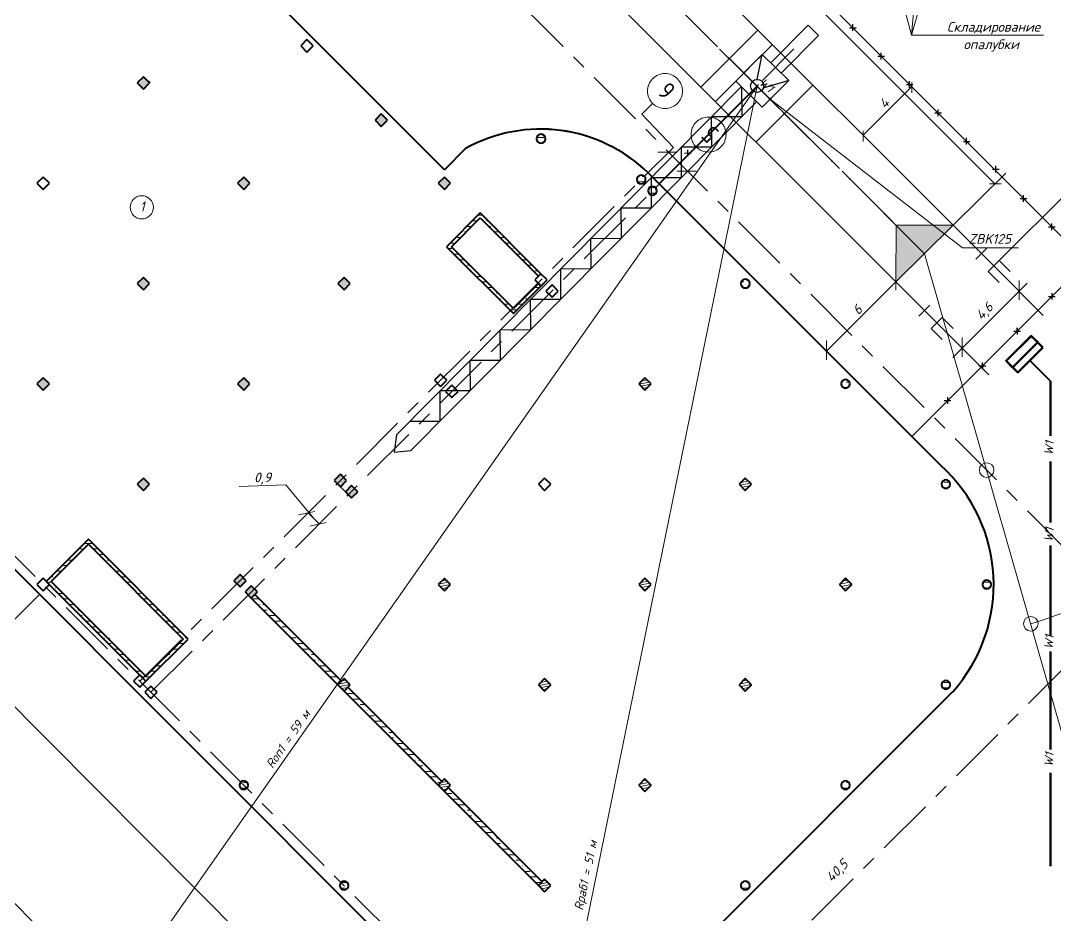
# Model space of a CAD drawing. Header units: millimetres. Extents: x 2279 to 5236, y 896 to 2828.
# Drawn here: x 3724.7 to 3937.4, y 2243.1 to 2427.1 of the extents above; entities that cross this region are included whole.
import ezdxf

# ---------------------------------------------------------------- set-up
doc = ezdxf.new("R2010")
doc.units = ezdxf.units.MM
for name, pattern in [('ACAD_ISO04W100', [30, 24, -3, 0, -3]), ('ADSK_Линия сетки', [21, 12, -3, 3, -3]), ('ADSK_Сверху', [4.5, 3, -1.5])]:
    doc.linetypes.add(name, pattern=pattern)
for name, color, linetype in [('PDF _!!ОСНОВНАЯ', 7, 'Continuous'), ('PDF _!!СЕТИ - ВК', 7, 'Continuous'), ('PDF _!!ТОНКАЯ', 7, 'Continuous'), ('PDF _0', 7, 'Continuous'), ('PDF _Текст', 7, 'Continuous'), ('оси', 240, 'ACAD_ISO04W100')]:
    doc.layers.add(name, color=color, linetype=linetype)
for name, color, linetype, lineweight in [('Импосты витража', 7, 'Continuous', 18), ('Колонны', 7, 'Continuous', 18), ('Лестницы', 7, 'Continuous', 18), ('Несущие колонны', 7, 'Continuous', 18), ('Перекрытия', 7, 'Continuous', 18), ('Стены разрез', 7, 'Continuous', 40)]:
    doc.layers.add(name, color=color, linetype=linetype, lineweight=lineweight)
doc.styles.add('GOST Common_1', font='GOST_Common.ttf', dxfattribs={"width": 0.9, "height": 1000})
doc.styles.add('PDF ISOCPEUR Italic', font='isocpeui.ttf')
pattern_1 = [(180, (3833.3593, 2334.4855), (-2.000961, -1.143406), [2.858516, -0.571703, 0.02415, -0.547553])]
pattern_2 = [(11, (17546.5391, -1228.3447), (-0.09693097, 0.49866661), [])]

# ---------------------------------------------------------------- blocks, each defined once
blk = doc.blocks.new('ADSK_Колонна бетонная_Квадратная - 500x500-299792-Первый этаж 0_000')
at = {"layer": 'Несущие колонны', "lineweight": 40}
for p, q in [((250, 250), (-250, 250)), ((-250, 250), (-250, -250)), ((250, -250), (250, 250)), ((-250, -250), (250, -250))]:
    blk.add_line(p, q, dxfattribs=at)
blk = doc.blocks.new('ADSK_Колонна бетонная_Квадратная - 500x500-328829-Первый этаж 0_000')
at = {"layer": 'Несущие колонны', "lineweight": 40}
for p, q in [((250, 250), (-250, 250)), ((-250, 250), (-250, -250)), ((250, -250), (250, 250)), ((-250, -250), (250, -250))]:
    blk.add_line(p, q, dxfattribs=at)
blk = doc.blocks.new('Прямоугольный импост - 50х100-V38-Первый этаж 0_000')
at = {"layer": 'Импосты витража'}
for p, q in [((-50, 50), (0, 50)), ((-50, -50), (-50, 50)), ((0, 50), (0, -50)), ((0, -50), (-50, -50))]:
    blk.add_line(p, q, dxfattribs=at)
blk = doc.blocks.new('Ось сетки - D10-4847-Первый этаж 0_000')
at = {"layer": 'оси', "lineweight": 18}
for start, end in [(360, 180), (180, 360)]:
    blk.add_arc((0, 0), 5, start, end, dxfattribs=at)

msp = doc.modelspace()

# ---------------------------------------------------------------- hatches: boundary and pattern name
at = {"linetype": 'ByBlock', "lineweight": 20, "ltscale": 10}
h = msp.add_hatch(dxfattribs=at)
h.set_pattern_fill('ANSI31', color=256, scale=0.0024)
h.set_pattern_definition([(45, (17546.539103, -1228.3446884), (-0.0053881536726, 0.0053881536726), [])])
h.paths.add_polyline_path([(3904.63, 2373.38), (3910.53, 2379.21), (3904.71, 2385.03)])
h.paths.add_polyline_path([(3904.71, 2385.03), (3910.53, 2379.21), (3916.42, 2385.03)])
h.paths.add_polyline_path([(3792.07, 2509.38), (3786.22, 2503.52), (3792.07, 2497.67)])
h.paths.add_polyline_path([(3861.85, 2413.71), (3858.98, 2416.59), (3853.36, 2410.97), (3856.24, 2408.1)], flags=9)
at = {"linetype": 'ByBlock', "lineweight": 15, "ltscale": 10}
h = msp.add_hatch(dxfattribs=at)
h.set_pattern_fill('NET', color=256, scale=0.8)
h.set_pattern_definition([(0, (17546.539, -1228.3447), (0, 2.54), []), (90, (17546.539, -1228.3447), (-2.54, 2e-16), [])])
h.paths.add_polyline_path([(3947.57, 2452.15, -0.174775), (3960.82, 2445.92), (3963.69, 2443.03), (3965.41, 2441.31, -0.026163), (3968.8, 2437.9, -0.126575), (3979, 2418.95, -0.06163), (3986.63, 2401.07), (3992.3, 2401.07, 0.034268), (3992.85, 2408.6, 0.199067), (3976.49, 2448.08), (3924.25, 2500.28), (3912.82, 2488.85)])
at = {"linetype": 'ByBlock', "lineweight": 20, "ltscale": 10}
h = msp.add_hatch(dxfattribs=at)
h.set_pattern_fill('ANSI35', color=256, scale=0.2, angle=320)
h.set_pattern_definition([(5, (17546.5391, -1228.3447), (-0.11068779, 1.26516727), []), (5, (17547.227, -1228.9219), (-0.11068779, 1.26516727), [1.5875, -0.3175, 0, -0.3175])])
h.paths.add_polyline_path([(3688.05, 2436.19), (3686.77, 2434.91), (3688.05, 2433.64), (3689.32, 2434.91)])
h.paths.add_polyline_path([(3688.05, 2394.93), (3686.77, 2393.66), (3688.05, 2392.39), (3689.32, 2393.66)])
h.paths.add_polyline_path([(3646.79, 2392.39), (3647.43, 2393.02), (3646.16, 2394.3), (3645.52, 2393.66)])
h.paths.add_polyline_path([(3647.43, 2393.02), (3648.07, 2393.66), (3646.79, 2394.93), (3646.16, 2394.3)])
h.paths.add_polyline_path([(3626.17, 2414.29), (3626.8, 2414.92), (3626.17, 2415.56), (3624.89, 2414.29), (3626.17, 2413.01), (3626.8, 2413.65)])
h.paths.add_polyline_path([(3626.8, 2413.65), (3627.44, 2414.29), (3626.8, 2414.92), (3626.17, 2414.29)])
h.paths.add_polyline_path([(3667.42, 2374.31), (3666.78, 2373.67), (3668.06, 2372.4), (3668.69, 2373.03)])
h.paths.add_polyline_path([(3667.42, 2371.76), (3668.06, 2372.4), (3666.78, 2373.67), (3666.15, 2373.03)])
h.paths.add_polyline_path([(3707.4, 2373.03), (3708.67, 2371.76), (3709.95, 2373.03), (3708.67, 2374.31)])
h.paths.add_polyline_path([(3688.68, 2351.77), (3689.32, 2352.41), (3688.05, 2353.68), (3687.41, 2353.04)])
h.paths.add_polyline_path([(3687.41, 2353.04), (3686.77, 2352.41), (3688.05, 2351.13), (3688.68, 2351.77)])
h.paths.add_polyline_path([(3700.4, 2340.06), (3699.76, 2339.42), (3701.03, 2338.15), (3701.67, 2338.78)])
h.paths.add_polyline_path([(3701.03, 2340.69), (3700.4, 2340.06), (3701.67, 2338.78), (3702.31, 2339.42)])
h.paths.add_polyline_path([(3728.03, 2352.41), (3729.3, 2351.13), (3730.57, 2352.41), (3729.3, 2353.68)])
h.paths.add_polyline_path([(3749.93, 2371.76), (3751.2, 2373.03), (3749.93, 2374.31), (3748.65, 2373.03)])
h.paths.add_polyline_path([(3749.93, 2333.05), (3748.65, 2331.78), (3749.93, 2330.51), (3751.2, 2331.78)])
h.paths.add_polyline_path([(3770.55, 2351.13), (3771.83, 2352.41), (3770.55, 2353.68), (3769.28, 2352.41)])
h.paths.add_polyline_path([(3715.68, 2324.78), (3715.04, 2324.14), (3716.31, 2322.87), (3716.95, 2323.5)])
h.paths.add_polyline_path([(3716.31, 2325.41), (3715.68, 2324.78), (3716.95, 2323.5), (3717.59, 2324.14)])
h.paths.add_polyline_path([(3770.43, 2312.55), (3769.79, 2313.19), (3768.52, 2311.92), (3769.15, 2311.28)])
h.paths.add_polyline_path([(3769.15, 2311.28), (3769.79, 2310.65), (3771.06, 2311.92), (3770.43, 2312.55)])
h.paths.add_polyline_path([(3772.72, 2310.26), (3772.08, 2310.9), (3770.81, 2309.63), (3771.45, 2308.99)])
h.paths.add_polyline_path([(3772.85, 2309.12), (3773.35, 2309.63), (3772.72, 2310.26), (3771.45, 2308.99), (3772.08, 2308.35)])
h.paths.add_polyline_path([(3791.05, 2333.18), (3790.42, 2333.82), (3789.14, 2332.54), (3789.78, 2331.91)])
h.paths.add_polyline_path([(3791.69, 2332.54), (3791.05, 2333.18), (3789.78, 2331.91), (3790.42, 2331.27)])
h.paths.add_polyline_path([(3792.07, 2329.62), (3792.71, 2328.98), (3793.98, 2330.25), (3793.34, 2330.89)])
h.paths.add_polyline_path([(3791.44, 2330.25), (3792.07, 2329.62), (3793.34, 2330.89), (3792.71, 2331.53)])
h.paths.add_polyline_path([(3791.18, 2371.76), (3792.45, 2373.03), (3791.18, 2374.31), (3789.91, 2373.03)])
h.paths.add_polyline_path([(3770.55, 2392.39), (3771.83, 2393.66), (3770.55, 2394.93), (3769.28, 2393.66)])
h.paths.add_polyline_path([(3749.93, 2413.01), (3751.2, 2414.29), (3749.93, 2415.56), (3748.65, 2414.29)])
h.paths.add_polyline_path([(3798.82, 2405.37), (3800.09, 2406.65), (3798.82, 2407.92), (3797.55, 2406.65)])
h.paths.add_polyline_path([(3811.81, 2392.39), (3813.08, 2393.66), (3811.81, 2394.93), (3810.53, 2393.66)])
at = {"linetype": 'ByBlock', "lineweight": 15, "ltscale": 10}
h = msp.add_hatch(dxfattribs=at)
h.set_pattern_fill('ANSI31', color=256, scale=0.16, angle=326)
h.set_pattern_definition(pattern_2)
h.paths.add_polyline_path([(3874.96, 2290.53), (3873.69, 2291.8), (3872.41, 2290.53), (3873.69, 2289.25)])
h.paths.add_polyline_path([(3894.31, 2312.43), (3893.04, 2311.15), (3894.31, 2309.88), (3895.59, 2311.15)])
h.paths.add_polyline_path([(3853.06, 2312.43), (3851.79, 2311.15), (3853.06, 2309.88), (3854.33, 2311.15)])
h.paths.add_polyline_path([(3853.06, 2353.68), (3851.79, 2352.41), (3853.06, 2351.13), (3854.33, 2352.41)])
h.paths.add_polyline_path([(3874.96, 2331.78), (3873.69, 2333.05), (3872.41, 2331.78), (3873.69, 2330.51)])
h = msp.add_hatch(dxfattribs=at)
h.set_pattern_fill('ANSI31', color=256, scale=0.16, angle=326)
h.set_pattern_definition(pattern_2)
h.paths.add_polyline_path([(3813.08, 2311.15), (3811.81, 2312.43), (3810.53, 2311.15), (3811.81, 2309.88)])
h.paths.add_polyline_path([(3832.43, 2291.8), (3831.16, 2290.53), (3832.43, 2289.25), (3833.71, 2290.53)])
h.paths.add_polyline_path([(3853.06, 2271.17), (3851.79, 2269.9), (3853.06, 2268.63), (3854.33, 2269.9)])
h.paths.add_polyline_path([(3811.81, 2271.17), (3810.53, 2269.9), (3811.81, 2268.63), (3812.57, 2269.39), (3813.08, 2269.9)])
h.paths.add_polyline_path([(3833.71, 2249.27), (3832.43, 2250.55), (3831.16, 2249.27), (3832.43, 2248)])
h.paths.add_polyline_path([(3792.45, 2290.53), (3791.18, 2291.8), (3789.91, 2290.53), (3791.18, 2289.25), (3791.94, 2290.02)])
at = {"layer": 'Колонны', "lineweight": 9}
h = msp.add_hatch(dxfattribs=at)
h.set_pattern_fill('FP_1', color=256, scale=0.003601, angle=135, style=0, pattern_type=2)
h.set_pattern_definition(pattern_1)
h.paths.add_polyline_path([(3832.31, 2403.46), (3832.15, 2403.59), (3831.97, 2403.68), (3831.77, 2403.72), (3831.57, 2403.72), (3831.37, 2403.68), (3831.19, 2403.59), (3831.03, 2403.46), (3830.91, 2403.31), (3830.82, 2403.13), (3830.77, 2402.93), (3830.77, 2402.73), (3830.82, 2402.53), (3830.91, 2402.35), (3831.03, 2402.19), (3831.19, 2402.07), (3831.37, 2401.98), (3831.57, 2401.93), (3831.77, 2401.93), (3831.97, 2401.98), (3832.15, 2402.07), (3832.31, 2402.19), (3832.43, 2402.35), (3832.52, 2402.53), (3832.56, 2402.73), (3832.56, 2402.93), (3832.52, 2403.13), (3832.43, 2403.31)])
h = msp.add_hatch(dxfattribs=at)
h.set_pattern_fill('FP_1', color=256, scale=0.003601, angle=135, style=0, pattern_type=2)
h.set_pattern_definition(pattern_1)
h.paths.add_polyline_path([(3852.93, 2395.06), (3852.78, 2395.19), (3852.59, 2395.27), (3852.4, 2395.32), (3852.2, 2395.32), (3852, 2395.27), (3851.82, 2395.19), (3851.66, 2395.06), (3851.53, 2394.9), (3851.45, 2394.72), (3851.4, 2394.53), (3851.4, 2394.32), (3851.45, 2394.13), (3851.53, 2393.95), (3851.66, 2393.79), (3851.82, 2393.66), (3852, 2393.57), (3852.2, 2393.53), (3852.4, 2393.53), (3852.59, 2393.57), (3852.78, 2393.66), (3852.93, 2393.79), (3853.06, 2393.95), (3853.15, 2394.13), (3853.19, 2394.32), (3853.19, 2394.53), (3853.15, 2394.72), (3853.06, 2394.9)])
h = msp.add_hatch(dxfattribs=at)
h.set_pattern_fill('FP_1', color=256, scale=0.003601, angle=135, style=0, pattern_type=2)
h.set_pattern_definition(pattern_1)
h.paths.add_polyline_path([(3855.22, 2392.77), (3855.07, 2392.9), (3854.89, 2392.98), (3854.69, 2393.03), (3854.49, 2393.03), (3854.29, 2392.98), (3854.11, 2392.9), (3853.95, 2392.77), (3853.83, 2392.61), (3853.74, 2392.43), (3853.69, 2392.23), (3853.69, 2392.03), (3853.74, 2391.84), (3853.83, 2391.65), (3853.95, 2391.5), (3854.11, 2391.37), (3854.29, 2391.28), (3854.49, 2391.24), (3854.69, 2391.24), (3854.89, 2391.28), (3855.07, 2391.37), (3855.22, 2391.5), (3855.35, 2391.65), (3855.44, 2391.84), (3855.48, 2392.03), (3855.48, 2392.23), (3855.44, 2392.43), (3855.35, 2392.61)])
h = msp.add_hatch(dxfattribs=at)
h.set_pattern_fill('FP_1', color=256, scale=0.003601, angle=135, style=0, pattern_type=2)
h.set_pattern_definition(pattern_1)
h.paths.add_polyline_path([(3874.32, 2373.67), (3874.17, 2373.8), (3873.98, 2373.88), (3873.79, 2373.93), (3873.59, 2373.93), (3873.39, 2373.88), (3873.21, 2373.8), (3873.05, 2373.67), (3872.92, 2373.51), (3872.84, 2373.33), (3872.79, 2373.13), (3872.79, 2372.93), (3872.84, 2372.74), (3872.92, 2372.56), (3873.05, 2372.4), (3873.21, 2372.27), (3873.39, 2372.18), (3873.59, 2372.14), (3873.79, 2372.14), (3873.98, 2372.18), (3874.17, 2372.27), (3874.32, 2372.4), (3874.45, 2372.56), (3874.54, 2372.74), (3874.58, 2372.93), (3874.58, 2373.13), (3874.54, 2373.33), (3874.45, 2373.51)])
h = msp.add_hatch(dxfattribs=at)
h.set_pattern_fill('FP_1', color=256, scale=0.003601, angle=135, style=0, pattern_type=2)
h.set_pattern_definition(pattern_1)
h.paths.add_polyline_path([(3894.95, 2353.04), (3894.79, 2353.17), (3894.61, 2353.26), (3894.41, 2353.3), (3894.21, 2353.3), (3894.02, 2353.26), (3893.83, 2353.17), (3893.68, 2353.04), (3893.55, 2352.89), (3893.46, 2352.7), (3893.42, 2352.51), (3893.42, 2352.31), (3893.46, 2352.11), (3893.55, 2351.93), (3893.68, 2351.77), (3893.83, 2351.65), (3894.02, 2351.56), (3894.23, 2351.51), (3894.41, 2351.51), (3894.61, 2351.56), (3894.79, 2351.65), (3894.95, 2351.77), (3895.08, 2351.93), (3895.16, 2352.11), (3895.21, 2352.31), (3895.21, 2352.51), (3895.16, 2352.7), (3895.08, 2352.89)])
h = msp.add_hatch(dxfattribs=at)
h.set_pattern_fill('FP_1', color=256, scale=0.003601, angle=135, style=0, pattern_type=2)
h.set_pattern_definition(pattern_1)
h.paths.add_polyline_path([(3915.58, 2332.42), (3915.42, 2332.54), (3915.24, 2332.63), (3915.04, 2332.68), (3914.84, 2332.68), (3914.64, 2332.63), (3914.46, 2332.54), (3914.3, 2332.42), (3914.18, 2332.26), (3914.09, 2332.08), (3914.05, 2331.88), (3914.05, 2331.68), (3914.09, 2331.48), (3914.18, 2331.3), (3914.3, 2331.14), (3914.46, 2331.02), (3914.64, 2330.93), (3914.84, 2330.89), (3915.04, 2330.89), (3915.24, 2330.93), (3915.42, 2331.02), (3915.58, 2331.14), (3915.7, 2331.3), (3915.79, 2331.48), (3915.83, 2331.68), (3915.83, 2331.88), (3915.79, 2332.08), (3915.7, 2332.26)])
h = msp.add_hatch(dxfattribs=at)
h.set_pattern_fill('FP_1', color=256, scale=0.003601, angle=135, style=0, pattern_type=2)
h.set_pattern_definition(pattern_1)
h.paths.add_polyline_path([(3923.98, 2311.79), (3923.82, 2311.92), (3923.64, 2312), (3923.44, 2312.05), (3923.24, 2312.05), (3923.05, 2312), (3922.86, 2311.92), (3922.71, 2311.79), (3922.58, 2311.63), (3922.49, 2311.45), (3922.45, 2311.26), (3922.45, 2311.05), (3922.49, 2310.86), (3922.58, 2310.68), (3922.71, 2310.52), (3922.86, 2310.39), (3923.05, 2310.3), (3923.24, 2310.26), (3923.44, 2310.26), (3923.64, 2310.3), (3923.82, 2310.39), (3923.98, 2310.52), (3924.11, 2310.68), (3924.19, 2310.86), (3924.24, 2311.05), (3924.24, 2311.26), (3924.19, 2311.45), (3924.11, 2311.63)])
h = msp.add_hatch(dxfattribs=at)
h.set_pattern_fill('FP_1', color=256, scale=0.003601, angle=135, style=0, pattern_type=2)
h.set_pattern_definition(pattern_1)
h.paths.add_polyline_path([(3915.58, 2291.16), (3915.42, 2291.29), (3915.24, 2291.38), (3915.04, 2291.42), (3914.84, 2291.42), (3914.64, 2291.38), (3914.46, 2291.29), (3914.3, 2291.16), (3914.18, 2291.01), (3914.09, 2290.83), (3914.05, 2290.63), (3914.05, 2290.43), (3914.09, 2290.23), (3914.18, 2290.05), (3914.3, 2289.89), (3914.46, 2289.77), (3914.64, 2289.68), (3914.84, 2289.63), (3915.04, 2289.63), (3915.24, 2289.68), (3915.42, 2289.77), (3915.58, 2289.89), (3915.7, 2290.05), (3915.79, 2290.23), (3915.83, 2290.43), (3915.83, 2290.63), (3915.78, 2290.84), (3915.7, 2291.01)])
h = msp.add_hatch(dxfattribs=at)
h.set_pattern_fill('FP_1', color=256, scale=0.003601, angle=135, style=0, pattern_type=2)
h.set_pattern_definition(pattern_1)
h.paths.add_polyline_path([(3771.19, 2270.54), (3771.03, 2270.66), (3770.85, 2270.75), (3770.65, 2270.8), (3770.45, 2270.8), (3770.26, 2270.75), (3770.07, 2270.66), (3769.92, 2270.54), (3769.79, 2270.38), (3769.7, 2270.2), (3769.66, 2270), (3769.66, 2269.8), (3769.7, 2269.6), (3769.79, 2269.42), (3769.92, 2269.26), (3770.07, 2269.14), (3770.26, 2269.05), (3770.45, 2269.01), (3770.65, 2269.01), (3770.85, 2269.05), (3771.03, 2269.14), (3771.19, 2269.26), (3771.32, 2269.42), (3771.4, 2269.6), (3771.45, 2269.8), (3771.45, 2270), (3771.4, 2270.2), (3771.32, 2270.38)])
h = msp.add_hatch(dxfattribs=at)
h.set_pattern_fill('FP_1', color=256, scale=0.003601, angle=135, style=0, pattern_type=2)
h.set_pattern_definition(pattern_1)
h.paths.add_polyline_path([(3894.95, 2270.54), (3894.79, 2270.66), (3894.61, 2270.75), (3894.41, 2270.8), (3894.21, 2270.8), (3894.02, 2270.75), (3893.83, 2270.66), (3893.68, 2270.54), (3893.55, 2270.38), (3893.46, 2270.2), (3893.42, 2270), (3893.42, 2269.8), (3893.46, 2269.6), (3893.55, 2269.42), (3893.68, 2269.26), (3893.83, 2269.14), (3894.02, 2269.05), (3894.21, 2269.01), (3894.41, 2269.01), (3894.61, 2269.05), (3894.79, 2269.14), (3894.95, 2269.26), (3895.08, 2269.42), (3895.16, 2269.6), (3895.21, 2269.8), (3895.21, 2270), (3895.16, 2270.21), (3895.08, 2270.38)])
h = msp.add_hatch(dxfattribs=at)
h.set_pattern_fill('FP_1', color=256, scale=0.003601, angle=135, style=0, pattern_type=2)
h.set_pattern_definition(pattern_1)
h.paths.add_polyline_path([(3791.82, 2249.91), (3791.66, 2250.04), (3791.48, 2250.12), (3791.28, 2250.17), (3791.08, 2250.17), (3790.88, 2250.12), (3790.7, 2250.04), (3790.54, 2249.91), (3790.42, 2249.75), (3790.33, 2249.57), (3790.29, 2249.38), (3790.29, 2249.17), (3790.33, 2248.98), (3790.42, 2248.8), (3790.54, 2248.64), (3790.7, 2248.51), (3790.88, 2248.42), (3791.09, 2248.38), (3791.28, 2248.38), (3791.48, 2248.42), (3791.66, 2248.51), (3791.82, 2248.64), (3791.94, 2248.8), (3792.03, 2248.98), (3792.08, 2249.17), (3792.08, 2249.38), (3792.03, 2249.57), (3791.94, 2249.75)])
h = msp.add_hatch(dxfattribs=at)
h.set_pattern_fill('FP_1', color=256, scale=0.003601, angle=135, style=0, pattern_type=2)
h.set_pattern_definition(pattern_1)
h.paths.add_polyline_path([(3874.32, 2249.91), (3874.17, 2250.04), (3873.98, 2250.12), (3873.79, 2250.17), (3873.59, 2250.17), (3873.39, 2250.12), (3873.21, 2250.04), (3873.05, 2249.91), (3872.92, 2249.75), (3872.84, 2249.57), (3872.79, 2249.38), (3872.79, 2249.17), (3872.84, 2248.98), (3872.92, 2248.8), (3873.05, 2248.64), (3873.21, 2248.51), (3873.39, 2248.42), (3873.59, 2248.38), (3873.79, 2248.38), (3873.98, 2248.42), (3874.17, 2248.51), (3874.32, 2248.64), (3874.45, 2248.8), (3874.54, 2248.98), (3874.58, 2249.17), (3874.58, 2249.38), (3874.53, 2249.59), (3874.45, 2249.75)])
at = {"layer": 'Стены разрез', "lineweight": 9}
h = msp.add_hatch(dxfattribs=at)
h.set_pattern_fill('FP_1', color=256, scale=0.003601, angle=135, style=0, pattern_type=2)
h.set_pattern_definition(pattern_1)
h.paths.add_polyline_path([(3819.19, 2387.55), (3818.68, 2387.04), (3831.16, 2374.56), (3831.67, 2375.07), (3822.4, 2384.34)])
h = msp.add_hatch(dxfattribs=at)
h.set_pattern_fill('FP_1', color=256, scale=0.003601, angle=135, style=0, pattern_type=2)
h.set_pattern_definition(pattern_1)
h.paths.add_polyline_path([(3818.68, 2387.04), (3812.77, 2381.13), (3813.28, 2380.62), (3819.19, 2386.53)])
h = msp.add_hatch(dxfattribs=at)
h.set_pattern_fill('FP_1', color=256, scale=0.003601, angle=135, style=0, pattern_type=2)
h.set_pattern_definition(pattern_1)
h.paths.add_polyline_path([(3813.28, 2380.62), (3812.77, 2381.13), (3812.27, 2380.62), (3825.51, 2367.38), (3826.02, 2367.89), (3815.98, 2377.92)])
h = msp.add_hatch(dxfattribs=at)
h.set_pattern_fill('FP_1', color=256, scale=0.003601, angle=135, style=0, pattern_type=2)
h.set_pattern_definition(pattern_1)
h.paths.add_polyline_path([(3831.67, 2372.52), (3831.16, 2373.03), (3825.51, 2367.38), (3826.02, 2366.87), (3830.76, 2371.61)])
h = msp.add_hatch(dxfattribs=at)
h.set_pattern_fill('FP_1', color=256, scale=0.003601, angle=135, style=0, pattern_type=2)
h.set_pattern_definition(pattern_1)
h.paths.add_polyline_path([(3738.6, 2320.45), (3730.45, 2312.3), (3730.96, 2311.79), (3739.1, 2319.94)])
h = msp.add_hatch(dxfattribs=at)
h.set_pattern_fill('FP_1', color=256, scale=0.003601, angle=135, style=0, pattern_type=2)
h.set_pattern_definition(pattern_1)
h.paths.add_polyline_path([(3739.1, 2319.94), (3738.6, 2319.43), (3758.08, 2299.95), (3758.59, 2300.46), (3741.08, 2317.97)])
h = msp.add_hatch(dxfattribs=at)
h.set_pattern_fill('FP_1', color=256, scale=0.003601, angle=135, style=0, pattern_type=2)
h.set_pattern_definition(pattern_1)
h.paths.add_polyline_path([(3730.96, 2311.79), (3730.45, 2312.3), (3729.94, 2311.79), (3750.44, 2291.29), (3750.95, 2291.8), (3732.93, 2309.82)])
h = msp.add_hatch(dxfattribs=at)
h.set_pattern_fill('FP_1', color=256, scale=0.003601, angle=135, style=0, pattern_type=2)
h.set_pattern_definition(pattern_1)
h.paths.add_polyline_path([(3772.85, 2309.12), (3772.08, 2308.35), (3789.91, 2290.53), (3790.67, 2291.29)])
h = msp.add_hatch(dxfattribs=at)
h.set_pattern_fill('FP_1', color=256, scale=0.003601, angle=135, style=0, pattern_type=2)
h.set_pattern_definition(pattern_1)
h.paths.add_polyline_path([(3758.59, 2300.46), (3750.44, 2292.31), (3750.95, 2291.8), (3759.09, 2299.95)])
h = msp.add_hatch(dxfattribs=at)
h.set_pattern_fill('FP_1', color=256, scale=0.003601, angle=135, style=0, pattern_type=2)
h.set_pattern_definition(pattern_1)
h.paths.add_polyline_path([(3791.94, 2290.02), (3791.18, 2289.25), (3810.53, 2269.9), (3811.3, 2270.67)])
h = msp.add_hatch(dxfattribs=at)
h.set_pattern_fill('FP_1', color=256, scale=0.003601, angle=135, style=0, pattern_type=2)
h.set_pattern_definition(pattern_1)
h.paths.add_polyline_path([(3812.57, 2269.39), (3811.81, 2268.63), (3831.16, 2249.27), (3831.92, 2250.04), (3827.29, 2254.67)])

# ---------------------------------------------------------------- linework, layer by layer
at = {"linetype": 'ByBlock', "lineweight": 15, "ltscale": 10}
for p, q in [((3784.65, 2536.79), (3943.87, 2377.56)), ((3800.63, 2517.94), (3925.03, 2393.54)), ((3876.1, 2413.64), (3743.81, 2225.19)), ((3876.1, 2413.64), (3832.43, 2199.07)), ((3897.92, 2403.53), (3907.91, 2413.53)), ((3907.91, 2414.45), (3907.91, 2412.25)), ((3897.92, 2404.45), (3897.92, 2402.25)), ((3916.35, 2385.1), (3897.92, 2403.53)), ((3859.69, 2400.07), (3855.71, 2400.07)), ((3863.62, 2396.15), (3859.63, 2396.15)), ((3916.42, 2385.03), (3927.24, 2395.75)), ((3923.94, 2393.54), (3926.3, 2393.54)), ((3925.92, 2377.79), (3940.33, 2392.2)), ((3943.87, 2377.56), (3907.92, 2341.6)), ((3924.79, 2376.66), (3934.95, 2366.5)), ((3904.63, 2371.7), (3904.63, 2375.68)), ((3904.63, 2373.38), (3890.39, 2359.13)), ((3916.38, 2357.84), (3931.64, 2373.1)), ((3930, 2369.7), (3930, 2373.68)), ((3913.07, 2364.94), (3923.74, 2354.28)), ((3918.28, 2357.99), (3918.28, 2361.97)), ((3890.39, 2357.38), (3890.39, 2361.36)), ((3625.85, 2343.15), (3750.19, 2218.81)), ((3779.19, 2331.63), (3769.64, 2331.29)), ((3784.96, 2324.73), (3779.19, 2331.63)), ((3789.78, 2331.91), (3792.07, 2329.62)), ((3781.84, 2325.46), (3785.2, 2326.18)), ((3786.08, 2323.62), (3783.79, 2325.91)), ((3784.14, 2323.17), (3787.49, 2323.89)), ((3894.31, 2312.43), (3893.04, 2311.15)), ((3893.04, 2311.15), (3894.31, 2309.88)), ((3895.59, 2311.15), (3894.31, 2312.43)), ((3894.31, 2309.88), (3895.59, 2311.15)), ((3728.54, 2309.12), (3694.21, 2274.79)), ((3832.43, 2291.8), (3831.16, 2290.53)), ((3833.71, 2290.53), (3832.43, 2291.8)), ((3873.69, 2291.8), (3872.41, 2290.53)), ((3874.96, 2290.53), (3873.69, 2291.8)), ((3831.16, 2290.53), (3832.43, 2289.25)), ((3832.43, 2289.25), (3833.71, 2290.53)), ((3872.41, 2290.53), (3873.69, 2289.25)), ((3873.69, 2289.25), (3874.96, 2290.53)), ((3853.06, 2271.17), (3851.79, 2269.9)), ((3854.33, 2269.9), (3853.06, 2271.17)), ((3851.79, 2269.9), (3853.06, 2268.63)), ((3853.06, 2268.63), (3854.33, 2269.9))]:
    msp.add_line(p, q, dxfattribs=at)
at = {"linetype": 'ByBlock', "lineweight": 20, "ltscale": 10}
for p, q in [((3916.35, 2385.1), (3792.14, 2509.31)), ((3904.63, 2373.38), (3780.42, 2497.59)), ((3876.3, 2425.16), (3864.58, 2413.44)), ((3873.4, 2416.34), (3879.26, 2422.19)), ((3876.1, 2413.64), (3870.44, 2419.3)), ((3867.54, 2410.47), (3873.4, 2416.33)), ((3887.61, 2413.84), (3875.89, 2402.12)), ((3876.1, 2413.64), (3886.85, 2402.9)), ((3876.1, 2413.64), (3881.76, 2407.99)), ((3904.71, 2385.03), (3904.63, 2373.38)), ((3904.63, 2373.38), (3916.42, 2385.03)), ((3916.42, 2385.03), (3904.71, 2385.03)), ((3916.35, 2385.1), (3924.79, 2376.66)), ((3910.57, 2379.18), (3969.79, 2172.16)), ((3922.26, 2379.21), (3921.13, 2378.08)), ((3922.26, 2379.21), (3923.39, 2380.34)), ((3924.79, 2376.66), (3923.66, 2375.53)), ((3924.79, 2376.66), (3925.92, 2377.79)), ((3925.92, 2377.79), (3928.18, 2375.53)), ((3923.66, 2375.53), (3925.92, 2373.27)), ((3904.63, 2373.38), (3913.07, 2364.94)), ((3771.05, 2238.1), (3640.22, 2369.7)), ((3910.53, 2367.48), (3911.66, 2368.61)), ((3910.53, 2367.48), (3909.4, 2366.35)), ((3913.07, 2364.94), (3914.2, 2366.08)), ((3914.2, 2366.08), (3916.47, 2363.81)), ((3913.07, 2364.94), (3911.94, 2363.81)), ((3911.94, 2363.81), (3914.2, 2361.55))]:
    msp.add_line(p, q, dxfattribs=at)
at = {"linetype": 'ACAD_ISO04W100', "lineweight": 25}
for p, q in [((3910.57, 2379.18), (3786.22, 2503.52)), ((3876.1, 2413.64), (3910.57, 2379.18))]:
    msp.add_line(p, q, dxfattribs=at)
at = {"linetype": 'ByBlock', "lineweight": 40, "ltscale": 10}
for p, q in [((3811.81, 2396.46), (3773.02, 2435.24)), ((3855.99, 2393.53), (3876.1, 2413.64)), ((3816.16, 2400.81), (3811.81, 2396.46)), ((3853.7, 2395.83), (3913.81, 2335.71)), ((3791.18, 2371.76), (3792.45, 2373.03)), ((3936.46, 2352.98), (3932.2, 2357.24)), ((3811.04, 2354.44), (3809.77, 2353.17)), ((3687.72, 2349.94), (3832.43, 2205.22)), ((3832.43, 2205.22), (3916.34, 2289.13))]:
    msp.add_line(p, q, dxfattribs=at)
at = {"linetype": 'ByBlock', "lineweight": 15, "ltscale": 10}
for centre in [(3923.33, 2334.68), (3932.39, 2303.09)]:
    msp.add_circle(centre, 1.5, dxfattribs=at)
msp.add_arc((3910.57, 2379.18), 79.15, 286.0024, 30.1627, dxfattribs=at)
at = {"linetype": 'ByBlock', "lineweight": 40, "ltscale": 10}
for centre, radius, start, end in [((3831.56, 2372.95), 31.84, 45.9396, 118.9264), ((3891.78, 2311.15), 32.99, 318.107, 48.107)]:
    msp.add_arc(centre, radius, start, end, dxfattribs=at)
at = {"layer": 'PDF _!!ОСНОВНАЯ', "lineweight": 50}
for points in [[(3934.87, 2359.91), (3932.46, 2362.28), (3927.31, 2357.17), (3929.72, 2354.76)], [(3932.5, 2362.25), (3933.82, 2360.96), (3928.67, 2355.81), (3927.35, 2357.13)]]:
    msp.add_lwpolyline(points, close=True, dxfattribs=at)
for points in [[(3936.46, 2341.73), (3936.46, 2352.98)], [(3936.46, 2323.92), (3936.46, 2336.46)], [(3936.46, 2300.59), (3936.46, 2319.15)], [(3936.46, 2277.24), (3936.46, 2297.4)], [(3936.46, 2253.26), (3936.46, 2272.47)]]:
    msp.add_lwpolyline(points, dxfattribs=at)
at = {"layer": 'PDF _!!СЕТИ - ВК', "lineweight": 20}
for points in [[(3918.95, 2462.84), (3907.88, 2424.1), (3910.52, 2454.44)], [(3902.12, 2446.04), (3907.88, 2424.1), (3935.01, 2424.15)]]:
    msp.add_lwpolyline(points, dxfattribs=at)
at = {"layer": 'PDF _!!ТОНКАЯ', "lineweight": 25}
for points in [[(3888.77, 2424.07), (3886.64, 2426.2)], [(3895.1, 2425.64), (3896.46, 2425.67)], [(3895.11, 2425.65), (3896.46, 2425.65)], [(3895.11, 2425.65), (3896.46, 2425.65)], [(3895.78, 2424.99), (3895.78, 2426.35)], [(3895.78, 2424.98), (3895.78, 2426.33)], [(3895.78, 2424.98), (3895.78, 2426.33)], [(3877.22, 2414.79), (3883.69, 2421.32)], [(3874.96, 2414.79), (3868.42, 2421.26)], [(3882.61, 2414.82), (3877.19, 2409.33), (3871.77, 2414.69), (3877.19, 2420.17), (3882.61, 2414.82), (3877.36, 2413.19)], [(3876.14, 2414.99), (3877.19, 2420.17)], [(3900.96, 2419.79), (3902.31, 2419.83)], [(3901.64, 2419.15), (3901.64, 2420.51)], [(3901.64, 2419.13), (3901.64, 2420.49)], [(3872.92, 2413.57), (3872.96, 2407.34), (3866.73, 2407.34)], [(3876.38, 2413.36), (3875.8, 2413.94)], [(3875.84, 2413.36), (3876.38, 2413.94)], [(3906.81, 2413.95), (3908.17, 2413.99)], [(3906.82, 2413.97), (3908.17, 2413.97)], [(3907.49, 2413.31), (3907.49, 2414.66)], [(3907.49, 2413.29), (3907.49, 2414.65)], [(3868.49, 2405.98), (3874.99, 2412.52)], [(3883.76, 2406.05), (3877.22, 2412.52)], [(3913.35, 2407.47), (3913.35, 2408.82)], [(3913.35, 2407.45), (3913.35, 2408.8)], [(3866.69, 2407.3), (3866.76, 2401.07), (3860.53, 2401.07)], [(3912.67, 2408.11), (3914.02, 2408.14)], [(3912.67, 2408.13), (3914.03, 2408.13)], [(3918.53, 2402.27), (3919.88, 2402.3)], [(3918.53, 2402.28), (3919.88, 2402.28)], [(3919.2, 2401.62), (3919.2, 2402.98)], [(3919.21, 2401.61), (3919.21, 2402.96)], [(3860.49, 2401.04), (3860.53, 2394.8), (3854.33, 2394.8)], [(3861.85, 2399.21), (3861.85, 2400.56)], [(3861.17, 2399.88), (3862.53, 2399.92)], [(3924.51, 2396.55), (3925.86, 2396.58)], [(3924.51, 2396.57), (3925.87, 2396.57)], [(3925.18, 2395.91), (3925.18, 2397.26)], [(3925.19, 2395.89), (3925.19, 2397.25)], [(3854.3, 2394.77), (3854.33, 2388.54), (3848.1, 2388.54)], [(3930.2, 2390.54), (3931.55, 2390.57)], [(3930.2, 2390.56), (3931.55, 2390.56)], [(3930.2, 2390.56), (3931.56, 2390.56)], [(3930.88, 2389.9), (3930.88, 2391.25)], [(3930.88, 2389.88), (3930.88, 2391.24)], [(3930.88, 2389.88), (3930.88, 2391.24)], [(3848.1, 2388.51), (3848.13, 2382.31), (3841.9, 2382.27)], [(3936.72, 2384.05), (3936.72, 2385.4)], [(3936.73, 2384.03), (3936.73, 2385.39)], [(3936.05, 2384.69), (3937.4, 2384.73)], [(3936.05, 2384.71), (3937.41, 2384.71)], [(3841.87, 2382.24), (3841.93, 2376.04), (3835.7, 2376.01)], [(3835.67, 2375.97), (3835.7, 2369.78), (3829.5, 2369.74)], [(3936.05, 2370.41), (3937.4, 2370.41)], [(3936.05, 2370.41), (3937.4, 2370.41)], [(3936.06, 2370.41), (3937.42, 2370.41)], [(3936.71, 2371.09), (3936.74, 2369.74)], [(3936.72, 2371.09), (3936.72, 2369.73)], [(3936.72, 2371.09), (3936.72, 2369.73)], [(3829.47, 2369.71), (3829.5, 2363.51), (3823.27, 2363.48)], [(3929.56, 2363.94), (3929.59, 2362.59)], [(3929.57, 2363.94), (3929.57, 2362.59)], [(3929.57, 2363.94), (3929.57, 2362.59)], [(3823.24, 2363.44), (3823.31, 2357.25), (3817.08, 2357.21)], [(3928.9, 2363.26), (3930.25, 2363.26)], [(3928.9, 2363.26), (3930.25, 2363.26)], [(3928.91, 2363.27), (3930.27, 2363.27)], [(3817.04, 2357.18), (3817.08, 2350.98), (3810.88, 2350.95)], [(3921.75, 2356.12), (3923.1, 2356.12)], [(3921.75, 2356.12), (3923.11, 2356.12)], [(3921.77, 2356.12), (3923.13, 2356.12)], [(3922.42, 2356.8), (3922.45, 2355.44)], [(3922.43, 2356.79), (3922.43, 2355.44)], [(3922.43, 2356.79), (3922.43, 2355.44)], [(3810.84, 2350.91), (3810.88, 2344.71), (3804.65, 2344.68)], [(3914.61, 2348.97), (3915.96, 2348.97)], [(3915.28, 2349.65), (3915.28, 2348.29)]]:
    msp.add_lwpolyline(points, dxfattribs=at)
at = {"layer": 'PDF _!!ТОНКАЯ', "lineweight": 20}
msp.add_lwpolyline([(3878.81, 2410.97), (3918.37, 2380.42), (3929.85, 2380.42)], dxfattribs=at)
at = {"layer": 'PDF _!!ТОНКАЯ', "lineweight": 25}
msp.add_circle((3876.12, 2413.69), 1.34, dxfattribs=at)
at = {"layer": 'PDF _!!ТОНКАЯ', "lineweight": 20}
msp.add_circle((3749.57, 2388.72), 2.39, dxfattribs=at)
at = {"layer": 'PDF _!!ТОНКАЯ', "transparency": 33554559}
for points in [[(3878.82, 2410.99), (3878.55, 2411.13), (3878.51, 2410.99)], [(3878.51, 2410.99), (3878.55, 2410.82), (3878.82, 2410.99)], [(3878.68, 2411.23), (3878.82, 2410.99), (3878.55, 2411.13)], [(3878.55, 2410.82), (3878.82, 2410.99), (3878.68, 2410.72)], [(3878.82, 2411.26), (3878.68, 2411.23), (3878.82, 2410.99)], [(3878.82, 2410.99), (3878.68, 2410.72), (3878.82, 2410.69)], [(3878.82, 2410.99), (3878.95, 2411.23), (3878.82, 2411.26)], [(3879.05, 2411.13), (3878.82, 2410.99), (3878.95, 2411.23)], [(3879.09, 2410.99), (3879.05, 2411.13), (3878.82, 2410.99)], [(3878.82, 2410.69), (3878.95, 2410.72), (3878.82, 2410.99)], [(3878.95, 2410.72), (3878.82, 2410.99), (3879.05, 2410.82)], [(3878.82, 2410.99), (3879.05, 2410.82), (3879.09, 2410.99)]]:
    msp.add_solid(points, dxfattribs=at)
at = {"layer": 'PDF _0', "lineweight": 25}
for points in [[(3878.95, 2418.44), (3886.64, 2426.2)], [(3881.09, 2416.31), (3888.77, 2424.07)], [(3877.19, 2420.17), (3882.61, 2414.82)], [(3872.92, 2413.57), (3801.94, 2341.94), (3801.46, 2338.35), (3804.92, 2338.69), (3876.04, 2410.45)]]:
    msp.add_lwpolyline(points, dxfattribs=at)
at = {"layer": 'Колонны', "lineweight": 40}
for centre, start, end in [((3831.67, 2402.83), 135, 225), ((3831.67, 2402.83), 315, 135), ((3831.67, 2402.83), 225, 315), ((3852.3, 2394.42), 135, 225), ((3852.3, 2394.42), 315, 135), ((3852.3, 2394.42), 225, 315), ((3854.59, 2392.13), 135, 225), ((3854.59, 2392.13), 315, 135), ((3854.59, 2392.13), 225, 315), ((3873.69, 2373.03), 135, 225), ((3873.69, 2373.03), 315, 135), ((3873.69, 2373.03), 225, 315), ((3894.31, 2352.41), 315, 135), ((3894.31, 2352.41), 135, 225), ((3894.31, 2352.41), 225, 315), ((3914.94, 2331.78), 135, 225), ((3914.94, 2331.78), 315, 135), ((3914.94, 2331.78), 225, 315), ((3923.34, 2311.15), 135, 225), ((3923.34, 2311.15), 315, 135), ((3923.34, 2311.15), 225, 315), ((3914.94, 2290.53), 135, 225), ((3914.94, 2290.53), 315, 135), ((3914.94, 2290.53), 225, 315), ((3770.55, 2269.9), 135, 225), ((3770.55, 2269.9), 315, 135), ((3894.31, 2269.9), 135, 225), ((3894.31, 2269.9), 315, 135), ((3770.55, 2269.9), 225, 315), ((3894.31, 2269.9), 225, 315), ((3791.18, 2249.27), 135, 225), ((3791.18, 2249.27), 315, 135), ((3873.69, 2249.27), 135, 225), ((3873.69, 2249.27), 315, 135), ((3791.18, 2249.27), 225, 315), ((3873.69, 2249.27), 225, 315)]:
    msp.add_arc(centre, 0.9, start, end, dxfattribs=at)
at = {"layer": 'Лестницы', "linetype": 'ADSK_Сверху'}
msp.add_line((3743, 2300.16), (3742.8, 2299.95), dxfattribs=at)
at = {"layer": 'Лестницы'}
for p, q in [((3743, 2300.16), (3742.8, 2299.95)), ((3742.8, 2299.95), (3742.89, 2299.85))]:
    msp.add_line(p, q, dxfattribs=at)
at = {"layer": 'Несущие колонны', "lineweight": 40}
for p, q in [((3783.54, 2423.2), (3782.27, 2421.93)), ((3782.27, 2421.93), (3783.54, 2420.65)), ((3784.81, 2421.93), (3783.54, 2423.2)), ((3783.54, 2420.65), (3784.81, 2421.93)), ((3749.93, 2415.56), (3748.65, 2414.29)), ((3751.2, 2414.29), (3749.93, 2415.56)), ((3748.65, 2414.29), (3749.93, 2413.01)), ((3749.93, 2413.01), (3751.2, 2414.29)), ((3798.82, 2407.92), (3797.55, 2406.65)), ((3797.55, 2406.65), (3798.82, 2405.37)), ((3800.09, 2406.65), (3798.82, 2407.92)), ((3798.82, 2405.37), (3800.09, 2406.65)), ((3729.3, 2394.93), (3728.03, 2393.66)), ((3728.03, 2393.66), (3729.3, 2392.39)), ((3730.57, 2393.66), (3729.3, 2394.93)), ((3729.3, 2392.39), (3730.57, 2393.66)), ((3770.55, 2394.93), (3769.28, 2393.66)), ((3769.28, 2393.66), (3770.55, 2392.39)), ((3771.83, 2393.66), (3770.55, 2394.93)), ((3770.55, 2392.39), (3771.83, 2393.66)), ((3811.81, 2394.93), (3810.53, 2393.66)), ((3810.53, 2393.66), (3811.81, 2392.39)), ((3813.08, 2393.66), (3811.81, 2394.93)), ((3811.81, 2392.39), (3813.08, 2393.66)), ((3831.67, 2375.07), (3830.4, 2373.8)), ((3832.94, 2373.8), (3831.67, 2375.07)), ((3749.93, 2374.31), (3748.65, 2373.03)), ((3748.65, 2373.03), (3749.93, 2371.76)), ((3751.2, 2373.03), (3749.93, 2374.31)), ((3749.93, 2371.76), (3751.2, 2373.03)), ((3791.18, 2374.31), (3789.91, 2373.03)), ((3789.91, 2373.03), (3791.18, 2371.76)), ((3792.45, 2373.03), (3791.18, 2374.31)), ((3830.4, 2373.8), (3831.67, 2372.52)), ((3831.67, 2372.52), (3832.94, 2373.8)), ((3833.96, 2372.78), (3832.69, 2371.51)), ((3835.23, 2371.51), (3833.96, 2372.78)), ((3832.69, 2371.51), (3833.96, 2370.23)), ((3833.96, 2370.23), (3835.23, 2371.51)), ((3729.3, 2353.68), (3728.03, 2352.41)), ((3730.57, 2352.41), (3729.3, 2353.68)), ((3770.55, 2353.68), (3769.28, 2352.41)), ((3771.83, 2352.41), (3770.55, 2353.68)), ((3812.32, 2353.17), (3811.04, 2354.44)), ((3853.06, 2353.68), (3851.79, 2352.41)), ((3854.33, 2352.41), (3853.06, 2353.68)), ((3728.03, 2352.41), (3729.3, 2351.13)), ((3729.3, 2351.13), (3730.57, 2352.41)), ((3769.28, 2352.41), (3770.55, 2351.13)), ((3770.55, 2351.13), (3771.83, 2352.41)), ((3809.77, 2353.17), (3811.04, 2351.9)), ((3811.04, 2351.9), (3812.32, 2353.17)), ((3813.33, 2352.15), (3812.06, 2350.88)), ((3814.61, 2350.88), (3813.33, 2352.15)), ((3851.79, 2352.41), (3853.06, 2351.13)), ((3853.06, 2351.13), (3854.33, 2352.41)), ((3812.06, 2350.88), (3813.33, 2349.61)), ((3813.33, 2349.61), (3814.61, 2350.88)), ((3749.93, 2333.05), (3748.65, 2331.78)), ((3751.2, 2331.78), (3749.93, 2333.05)), ((3790.42, 2333.82), (3789.14, 2332.54)), ((3789.14, 2332.54), (3790.42, 2331.27)), ((3791.69, 2332.54), (3790.42, 2333.82)), ((3790.42, 2331.27), (3791.69, 2332.54)), ((3873.69, 2333.05), (3872.41, 2331.78)), ((3874.96, 2331.78), (3873.69, 2333.05)), ((3748.65, 2331.78), (3749.93, 2330.51)), ((3749.93, 2330.51), (3751.2, 2331.78)), ((3792.71, 2331.53), (3791.44, 2330.25)), ((3791.44, 2330.25), (3792.71, 2328.98)), ((3793.98, 2330.25), (3792.71, 2331.53)), ((3792.71, 2328.98), (3793.98, 2330.25)), ((3872.41, 2331.78), (3873.69, 2330.51)), ((3873.69, 2330.51), (3874.96, 2331.78)), ((3769.79, 2313.19), (3768.52, 2311.92)), ((3771.06, 2311.92), (3769.79, 2313.19)), ((3729.3, 2312.43), (3728.03, 2311.15)), ((3728.03, 2311.15), (3729.3, 2309.88)), ((3730.57, 2311.15), (3729.3, 2312.43)), ((3729.3, 2309.88), (3730.57, 2311.15)), ((3768.52, 2311.92), (3769.79, 2310.65)), ((3769.79, 2310.65), (3771.06, 2311.92)), ((3772.08, 2310.9), (3770.81, 2309.63)), ((3773.35, 2309.63), (3772.08, 2310.9)), ((3853.06, 2312.43), (3851.79, 2311.15)), ((3851.79, 2311.15), (3853.06, 2309.88)), ((3854.33, 2311.15), (3853.06, 2312.43)), ((3853.06, 2309.88), (3854.33, 2311.15)), ((3894.31, 2312.43), (3893.04, 2311.15)), ((3893.04, 2311.15), (3894.31, 2309.88)), ((3895.59, 2311.15), (3894.31, 2312.43)), ((3894.31, 2309.88), (3895.59, 2311.15)), ((3770.81, 2309.63), (3772.08, 2308.35)), ((3772.08, 2308.35), (3773.35, 2309.63)), ((3749.16, 2292.56), (3747.89, 2291.29)), ((3750.44, 2291.29), (3749.16, 2292.56)), ((3791.18, 2291.8), (3789.91, 2290.53)), ((3792.45, 2290.53), (3791.18, 2291.8)), ((3873.69, 2291.8), (3872.41, 2290.53)), ((3874.96, 2290.53), (3873.69, 2291.8)), ((3747.89, 2291.29), (3749.16, 2290.02)), ((3749.16, 2290.02), (3750.44, 2291.29)), ((3751.46, 2290.27), (3750.18, 2289)), ((3752.73, 2289), (3751.46, 2290.27)), ((3789.91, 2290.53), (3791.18, 2289.25)), ((3791.18, 2289.25), (3792.45, 2290.53)), ((3872.41, 2290.53), (3873.69, 2289.25)), ((3873.69, 2289.25), (3874.96, 2290.53)), ((3750.18, 2289), (3751.46, 2287.73)), ((3751.46, 2287.73), (3752.73, 2289)), ((3811.81, 2271.17), (3810.53, 2269.9)), ((3813.08, 2269.9), (3811.81, 2271.17)), ((3810.53, 2269.9), (3811.81, 2268.63)), ((3811.81, 2268.63), (3813.08, 2269.9)), ((3832.43, 2250.55), (3831.16, 2249.27)), ((3831.16, 2249.27), (3832.43, 2248)), ((3833.71, 2249.27), (3832.43, 2250.55)), ((3832.43, 2248), (3833.71, 2249.27))]:
    msp.add_line(p, q, dxfattribs=at)
at = {"layer": 'оси', "linetype": 'ADSK_Линия сетки'}
for p, q in [((3955.03, 2302.98), (3734.94, 2523.06)), ((3846.45, 2194), (3626.17, 2414.29)), ((3749.16, 2291.29), (3858.9, 2401.03)), ((3751.46, 2289), (3860.84, 2398.38)), ((3842.86, 2197.59), (3955.01, 2309.74))]:
    msp.add_line(p, q, dxfattribs=at)
at = {"layer": 'оси'}
for p, q in [((3852.41, 2407.85), (3854.63, 2410.08)), ((3858.9, 2401.03), (3852.41, 2407.85))]:
    msp.add_line(p, q, dxfattribs=at)
at = {"layer": 'Перекрытия'}
for p, q in [((3811.81, 2396.46), (3773.02, 2435.25)), ((3816.16, 2400.81), (3811.81, 2396.46)), ((3687.72, 2349.94), (3832.43, 2205.22)), ((3832.43, 2205.22), (3916.34, 2289.13))]:
    msp.add_line(p, q, dxfattribs=at)
msp.add_arc((3831.67, 2373.8), 31.15, 45, 119.866, dxfattribs=at)
at = {"layer": 'Стены разрез'}
for p, q in [((3819.19, 2387.55), (3812.27, 2380.62)), ((3831.67, 2375.07), (3819.19, 2387.55)), ((3813.28, 2380.62), (3819.19, 2386.53)), ((3819.19, 2386.53), (3831.16, 2374.56)), ((3812.27, 2380.62), (3826.02, 2366.87)), ((3826.02, 2367.89), (3813.28, 2380.62)), ((3831.16, 2374.56), (3831.67, 2375.07)), ((3831.16, 2373.03), (3826.02, 2367.89)), ((3826.02, 2366.87), (3831.67, 2372.52)), ((3831.67, 2372.52), (3831.16, 2373.03)), ((3738.6, 2320.45), (3729.94, 2311.79)), ((3730.96, 2311.79), (3738.6, 2319.43)), ((3759.09, 2299.95), (3738.6, 2320.45)), ((3738.6, 2319.43), (3758.08, 2299.95)), ((3729.94, 2311.79), (3750.44, 2291.29)), ((3742.8, 2299.95), (3730.96, 2311.79)), ((3772.85, 2309.12), (3772.08, 2308.35)), ((3790.67, 2291.29), (3772.85, 2309.12)), ((3772.08, 2308.35), (3789.91, 2290.53)), ((3750.44, 2292.31), (3742.89, 2299.85)), ((3750.44, 2291.29), (3759.09, 2299.95)), ((3758.08, 2299.95), (3750.44, 2292.31)), ((3789.91, 2290.53), (3790.67, 2291.29)), ((3791.94, 2290.02), (3791.18, 2289.25)), ((3811.3, 2270.67), (3791.94, 2290.02)), ((3791.18, 2289.25), (3810.53, 2269.9)), ((3810.53, 2269.9), (3811.3, 2270.67)), ((3812.57, 2269.39), (3811.81, 2268.63)), ((3811.81, 2268.63), (3831.16, 2249.27)), ((3831.92, 2250.04), (3812.57, 2269.39)), ((3831.16, 2249.27), (3831.92, 2250.04))]:
    msp.add_line(p, q, dxfattribs=at)

# ---------------------------------------------------------------- block references
at = {"layer": 'Импосты витража', "extrusion": (0, 0, -1), "xscale": 0.00360128, "yscale": 0.00360128, "zscale": 0.00360128, "rotation": 315}
msp.add_blockref('Прямоугольный импост - 50х100-V38-Первый этаж 0_000', (-3751.07, 2414.41), dxfattribs=at)
at = {"layer": 'Несущие колонны', "xscale": 0.003601280000000001, "yscale": 0.003601280000000001, "zscale": 0.003601280000000001, "rotation": 135.0000000000001}
for name, p in [('ADSK_Колонна бетонная_Квадратная - 500x500-328829-Первый этаж 0_000', (3853.06, 2352.41)), ('ADSK_Колонна бетонная_Квадратная - 500x500-299792-Первый этаж 0_000', (3832.43, 2331.78)), ('ADSK_Колонна бетонная_Квадратная - 500x500-328829-Первый этаж 0_000', (3832.43, 2331.78)), ('ADSK_Колонна бетонная_Квадратная - 500x500-328829-Первый этаж 0_000', (3811.81, 2311.15)), ('ADSK_Колонна бетонная_Квадратная - 500x500-328829-Первый этаж 0_000', (3894.31, 2311.15)), ('ADSK_Колонна бетонная_Квадратная - 500x500-328829-Первый этаж 0_000', (3832.43, 2290.53)), ('ADSK_Колонна бетонная_Квадратная - 500x500-328829-Первый этаж 0_000', (3873.69, 2290.53)), ('ADSK_Колонна бетонная_Квадратная - 500x500-328829-Первый этаж 0_000', (3853.06, 2269.9))]:
    msp.add_blockref(name, p, dxfattribs=at)
at = {"layer": 'оси', "lineweight": 18, "xscale": 0.7202559999999996, "yscale": 0.7202559999999996, "zscale": 0.7202559999999996, "rotation": 315.0000000000001}
for p in [(3857.18, 2412.62), (3866.13, 2403.68)]:
    msp.add_blockref('Ось сетки - D10-4847-Первый этаж 0_000', p, dxfattribs=at)

# ---------------------------------------------------------------- texts
at = {"layer": 'PDF _Текст', "attachment_point": 7, "style": 'PDF ISOCPEUR Italic'}
for s, insert, char_height in [('Складирование', (3915.16, 2424.28), 1.9999), ('опалубки', (3918.58, 2420.69), 2), ('1', (3749.17, 2387.89), 2), ('ZBK125 ', (3919.58, 2381.23), 2)]:
    msp.add_mtext(s, dxfattribs=dict(at, insert=insert, char_height=char_height))
for s, insert, char_height, rotation in [('W1', (3876.38, 2414.11), 1.8, 319.2351), ('4', (3902.4, 2408.85), 2, 45.2528), ('6', (3896.92, 2366.42), 2, 45.2528), ('4,6', (3922.6, 2365.05), 2, 45.2528), ('W1', (3936.91, 2337.69), 1.8, 85.7664), ('0,9', (3772.67, 2331.71), 2, 0.2528), ('W1', (3936.91, 2319.88), 1.8, 85.7664), ('W1', (3936.91, 2297.8), 1.8, 85.7664), ('Rоп1 = 59 м ', (3776.46, 2273.21), 1.7999, 55.1509), ('W1', (3936.91, 2273.64), 1.8, 85.7664), ('Rраб1 = 51 м ', (3840.73, 2243.95), 1.7999, 77.9945), ('40,5', (3891.8, 2249.5), 2, 45.2528)]:
    msp.add_mtext(s, dxfattribs=dict(at, insert=insert, char_height=char_height, rotation=rotation))
at = {"layer": 'оси', "char_height": 3.6013, "width": 2.8063, "attachment_point": 1, "rotation": 135, "style": 'GOST Common_1'}
for s, insert in [('\\fGOST Common|b0|i0|c204|p34|;\\W.9;6', (3857.03, 2410.62)), ('\\fGOST Common|b0|i0|c204|p34|;\\W.9;5', (3865.98, 2401.67))]:
    msp.add_mtext(s, dxfattribs=dict(at, insert=insert))

doc.saveas('drawing.dxf')
